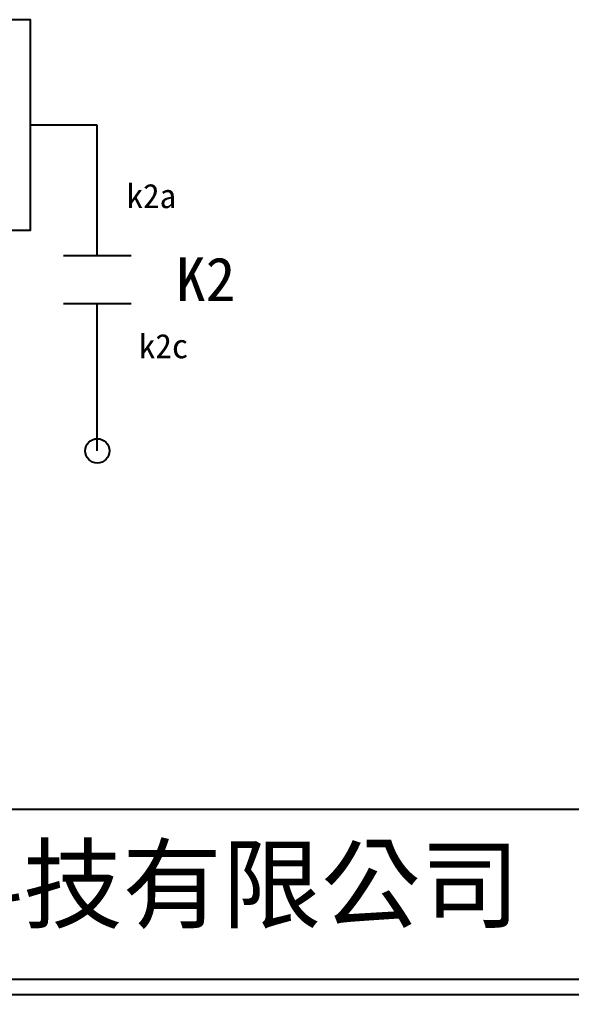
# Model space of a CAD drawing. Extents: x 10 to 297, y 3 to 207.
# Drawn here: x 97.4 to 142.9, y 3 to 83.3 of the extents above; entities that cross this region are included whole.
import ezdxf

# ---------------------------------------------------------------- set-up
doc = ezdxf.new("R2010")
doc.units = 0
doc.layers.add('圖框層', color=7, linetype='CONTINUOUS')
doc.layers.add('標尺寸層', color=3, linetype='CONTINUOUS')
doc.styles.add('STSL', font='kaiu.ttf')

msp = doc.modelspace()

# ---------------------------------------------------------------- linework, layer by layer
at = {"layer": '圖框層', "color": 7}
for p, q in [((11.25, 18.25), (295.75, 18.25)), ((11.25, 4.25), (295.75, 4.25)), ((10, 3), (297, 3))]:
    msp.add_line(p, q, dxfattribs=at)
msp.add_lwpolyline([(72.293, 83.279), (98.286, 83.279), (98.286, 65.902), (72.293, 65.902)], close=True, dxfattribs=at)
at = {"layer": '標尺寸層', "color": 7}
for p, q in [((103.813, 74.591), (98.286, 74.591)), ((103.813, 63.833), (103.813, 74.591)), ((106.597, 63.833), (101.03, 63.833)), ((106.597, 59.86), (101.03, 59.86)), ((103.813, 47.761), (103.813, 59.86))]:
    msp.add_line(p, q, dxfattribs=at)
msp.add_circle((103.813, 47.761), 1, dxfattribs=at)

# ---------------------------------------------------------------- texts
at = {"layer": '圖框層', "color": 7, "style": 'STSL'}
for s, height, p in [('k2a', 2, (106.224, 67.751)), ('K2', 3.6, (110.29, 60.094)), ('k2c', 2, (107.236, 55.39)), ('泓陞自動化科技有限公司', 6, (48.604, 9.076))]:
    msp.add_text(s, height=height, dxfattribs=at).set_placement(p)

doc.saveas('drawing.dxf')
